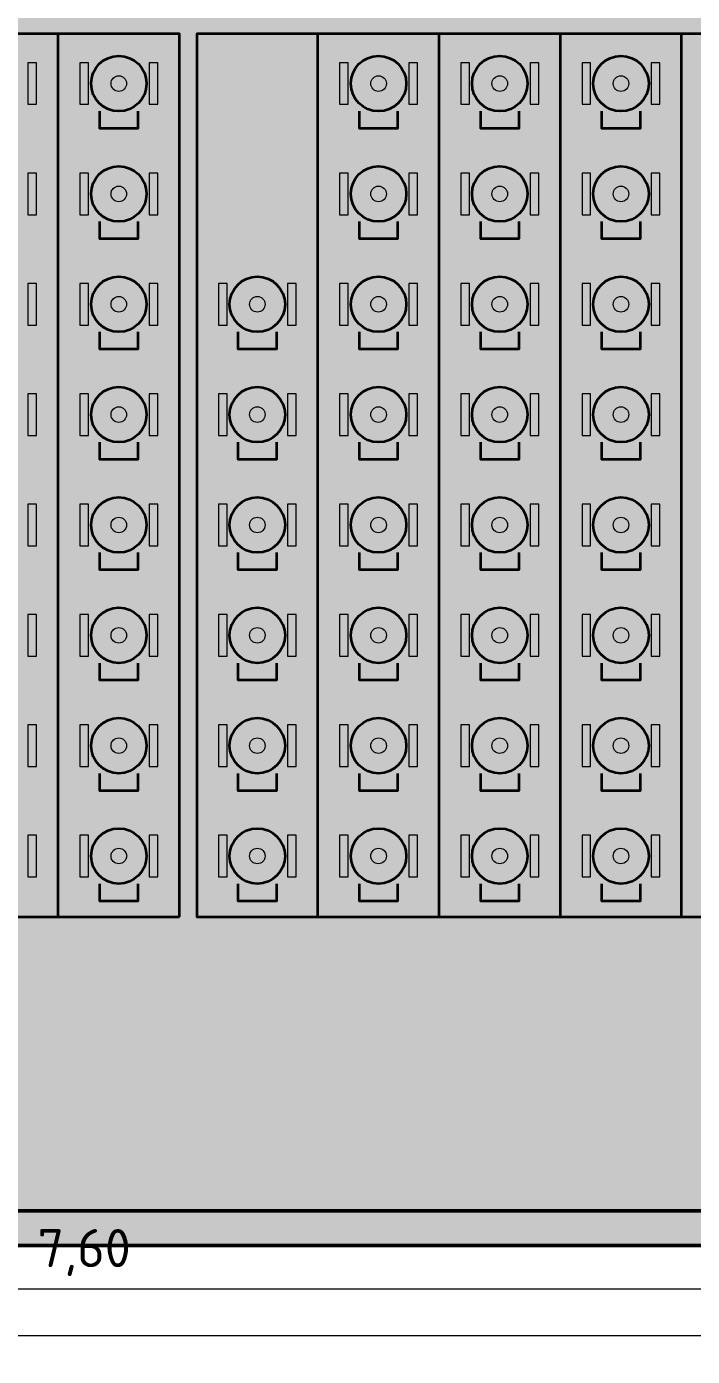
# Model space of a CAD drawing. Header units: millimetres. Extents: x 0 to 1189, y 0 to 841.
# Drawn here: x 573.7 to 612.1, y 211.6 to 288.4 of the extents above; entities that cross this region are included whole.
import ezdxf

# ---------------------------------------------------------------- set-up
doc = ezdxf.new("R2010")
doc.units = ezdxf.units.MM
doc.linetypes.add('IRAM-F-TRAZO-PUNTO', pattern=[20, 15, -2, 1, -2])
for name, color, linetype, lineweight in [('A-COTA', 7, 'CONTINUOUS', 18), ('A-EJE', 1, 'IRAM-F-TRAZO-PUNTO', 18), ('A-EQUIPO-FINO', 8, 'CONTINUOUS', 13), ('A-EQUIPO-RELLENO', 9, 'CONTINUOUS', 13), ('A-MURO', 7, 'CONTINUOUS', 50), ('A-RELLENO', 9, 'CONTINUOUS', 13), ('A-SECTOR', 1, 'CONTINUOUS', 25)]:
    doc.layers.add(name, color=color, linetype=linetype, lineweight=lineweight)
for name, color, linetype, lineweight, true_color in [('A-DEM-AM', 2, 'CONTINUOUS', 35, 0xd7a500), ('A-DEM-VE', 3, 'CONTINUOUS', 35, 0x00963c), ('A-EQUIPO', 30, 'CONTINUOUS', 35, 0xe67800)]:
    doc.layers.add(name, color=color, linetype=linetype, lineweight=lineweight, true_color=true_color)
doc.styles.add('ISO3098', font='isocpeur.ttf')
doc.dimstyles.new('FLAMA-IRAM', dxfattribs={"dimtxt": 3.5, "dimasz": 3.5, "dimexe": 2, "dimexo": 1.5, "dimgap": 1, "dimtad": 1, "dimdec": 1, "dimtxsty": 'ISO3098', "dimblk": 'IRAM_FLECHA', "dimblk1": 'IRAM_FLECHA', "dimblk2": 'IRAM_FLECHA', "dimcen": 2.5, "dimclrd": 3, "dimclre": 3, "dimclrt": 3, "dimazin": 3, "dimtfac": 1, "dimtmove": 0, "dimatfit": 3, "dimlwd": 18, "dimlwe": 18})

# ---------------------------------------------------------------- blocks, each defined once
blk = doc.blocks.new('IRAM_FLECHA')
blk.add_solid([(0, 0), (-1, 0.125), (-1, -0.125)])

msp = doc.modelspace()

# ---------------------------------------------------------------- hatches: boundary and pattern name
at = {"layer": 'A-EQUIPO-RELLENO', "true_color": 0xf0786e}
h = msp.add_hatch(color=7, dxfattribs=at)
h.dxf.hatch_style = 1
h.paths.add_polyline_path([(579, 286.731), (578.586, 286.677), (578.2, 286.517), (577.869, 286.263), (577.614, 285.931), (577.455, 285.545), (577.4, 285.131), (577.455, 284.717), (577.614, 284.331), (577.869, 284), (578.2, 283.746), (578.586, 283.586), (579, 283.531), (579.414, 283.586), (579.8, 283.746), (580.131, 284), (580.386, 284.331), (580.545, 284.717), (580.6, 285.131), (580.545, 285.545), (580.386, 285.931), (580.131, 286.263), (579.8, 286.517), (579.414, 286.677)])
h = msp.add_hatch(color=7, dxfattribs=at)
h.dxf.hatch_style = 1
h.paths.add_polyline_path([(594, 286.731), (593.586, 286.677), (593.2, 286.517), (592.869, 286.263), (592.614, 285.931), (592.455, 285.545), (592.4, 285.131), (592.455, 284.717), (592.614, 284.331), (592.869, 284), (593.2, 283.746), (593.586, 283.586), (594, 283.531), (594.414, 283.586), (594.8, 283.746), (595.131, 284), (595.386, 284.331), (595.545, 284.717), (595.6, 285.131), (595.545, 285.545), (595.386, 285.931), (595.131, 286.263), (594.8, 286.517), (594.414, 286.677)])
h = msp.add_hatch(color=7, dxfattribs=at)
h.dxf.hatch_style = 1
h.paths.add_polyline_path([(601, 286.731), (600.586, 286.677), (600.2, 286.517), (599.869, 286.263), (599.614, 285.931), (599.455, 285.545), (599.4, 285.131), (599.455, 284.717), (599.614, 284.331), (599.869, 284), (600.2, 283.746), (600.586, 283.586), (601, 283.531), (601.414, 283.586), (601.8, 283.746), (602.131, 284), (602.386, 284.331), (602.545, 284.717), (602.6, 285.131), (602.545, 285.545), (602.386, 285.931), (602.131, 286.263), (601.8, 286.517), (601.414, 286.677)])
h = msp.add_hatch(color=7, dxfattribs=at)
h.dxf.hatch_style = 1
h.paths.add_polyline_path([(608, 286.731), (607.586, 286.677), (607.2, 286.517), (606.869, 286.263), (606.614, 285.931), (606.455, 285.545), (606.4, 285.131), (606.455, 284.717), (606.614, 284.331), (606.869, 284), (607.2, 283.746), (607.586, 283.586), (608, 283.531), (608.414, 283.586), (608.8, 283.746), (609.131, 284), (609.386, 284.331), (609.545, 284.717), (609.6, 285.131), (609.545, 285.545), (609.386, 285.931), (609.131, 286.263), (608.8, 286.517), (608.414, 286.677)])
at = {"layer": 'A-EQUIPO-RELLENO', "true_color": 0x969ba0}
h = msp.add_hatch(color=7, dxfattribs=at)
h.dxf.hatch_style = 1
h.paths.add_polyline_path([(574.25, 283.931), (574.25, 286.331), (573.75, 286.331), (573.75, 283.931)])
h = msp.add_hatch(color=7, dxfattribs=at)
h.dxf.hatch_style = 1
h.paths.add_polyline_path([(577.25, 283.931), (577.25, 286.331), (576.75, 286.331), (576.75, 283.931)])
h = msp.add_hatch(color=7, dxfattribs=at)
h.dxf.hatch_style = 1
h.paths.add_polyline_path([(581.25, 283.931), (581.25, 286.331), (580.75, 286.331), (580.75, 283.931)])
h = msp.add_hatch(color=7, dxfattribs=at)
h.dxf.hatch_style = 1
h.paths.add_polyline_path([(592.25, 283.931), (592.25, 286.331), (591.75, 286.331), (591.75, 283.931)])
h = msp.add_hatch(color=7, dxfattribs=at)
h.dxf.hatch_style = 1
h.paths.add_polyline_path([(596.25, 283.931), (596.25, 286.331), (595.75, 286.331), (595.75, 283.931)])
h = msp.add_hatch(color=7, dxfattribs=at)
h.dxf.hatch_style = 1
h.paths.add_polyline_path([(599.25, 283.931), (599.25, 286.331), (598.75, 286.331), (598.75, 283.931)])
h = msp.add_hatch(color=7, dxfattribs=at)
h.dxf.hatch_style = 1
h.paths.add_polyline_path([(603.25, 283.931), (603.25, 286.331), (602.75, 286.331), (602.75, 283.931)])
h = msp.add_hatch(color=7, dxfattribs=at)
h.dxf.hatch_style = 1
h.paths.add_polyline_path([(606.25, 283.931), (606.25, 286.331), (605.75, 286.331), (605.75, 283.931)])
h = msp.add_hatch(color=7, dxfattribs=at)
h.dxf.hatch_style = 1
h.paths.add_polyline_path([(610.25, 283.931), (610.25, 286.331), (609.75, 286.331), (609.75, 283.931)])
h = msp.add_hatch(color=7, dxfattribs=at)
h.dxf.hatch_style = 1
h.paths.add_polyline_path([(574.25, 277.556), (574.25, 279.956), (573.75, 279.956), (573.75, 277.556)])
h = msp.add_hatch(color=7, dxfattribs=at)
h.dxf.hatch_style = 1
h.paths.add_polyline_path([(577.25, 277.556), (577.25, 279.956), (576.75, 279.956), (576.75, 277.556)])
at = {"layer": 'A-EQUIPO-RELLENO', "true_color": 0xf0786e}
h = msp.add_hatch(color=7, dxfattribs=at)
h.dxf.hatch_style = 1
h.paths.add_polyline_path([(579, 280.356), (578.586, 280.302), (578.2, 280.142), (577.869, 279.888), (577.614, 279.556), (577.455, 279.17), (577.4, 278.756), (577.455, 278.342), (577.614, 277.956), (577.869, 277.625), (578.2, 277.371), (578.586, 277.211), (579, 277.156), (579.414, 277.211), (579.8, 277.371), (580.131, 277.625), (580.386, 277.956), (580.545, 278.342), (580.6, 278.756), (580.545, 279.17), (580.386, 279.556), (580.131, 279.888), (579.8, 280.142), (579.414, 280.302)])
at = {"layer": 'A-EQUIPO-RELLENO', "true_color": 0x969ba0}
h = msp.add_hatch(color=7, dxfattribs=at)
h.dxf.hatch_style = 1
h.paths.add_polyline_path([(581.25, 277.556), (581.25, 279.956), (580.75, 279.956), (580.75, 277.556)])
h = msp.add_hatch(color=7, dxfattribs=at)
h.dxf.hatch_style = 1
h.paths.add_polyline_path([(592.25, 277.556), (592.25, 279.956), (591.75, 279.956), (591.75, 277.556)])
at = {"layer": 'A-EQUIPO-RELLENO', "true_color": 0xf0786e}
h = msp.add_hatch(color=7, dxfattribs=at)
h.dxf.hatch_style = 1
h.paths.add_polyline_path([(594, 280.356), (593.586, 280.302), (593.2, 280.142), (592.869, 279.888), (592.614, 279.556), (592.455, 279.17), (592.4, 278.756), (592.455, 278.342), (592.614, 277.956), (592.869, 277.625), (593.2, 277.371), (593.586, 277.211), (594, 277.156), (594.414, 277.211), (594.8, 277.371), (595.131, 277.625), (595.386, 277.956), (595.545, 278.342), (595.6, 278.756), (595.545, 279.17), (595.386, 279.556), (595.131, 279.888), (594.8, 280.142), (594.414, 280.302)])
at = {"layer": 'A-EQUIPO-RELLENO', "true_color": 0x969ba0}
h = msp.add_hatch(color=7, dxfattribs=at)
h.dxf.hatch_style = 1
h.paths.add_polyline_path([(596.25, 277.556), (596.25, 279.956), (595.75, 279.956), (595.75, 277.556)])
h = msp.add_hatch(color=7, dxfattribs=at)
h.dxf.hatch_style = 1
h.paths.add_polyline_path([(599.25, 277.556), (599.25, 279.956), (598.75, 279.956), (598.75, 277.556)])
at = {"layer": 'A-EQUIPO-RELLENO', "true_color": 0xf0786e}
h = msp.add_hatch(color=7, dxfattribs=at)
h.dxf.hatch_style = 1
h.paths.add_polyline_path([(601, 280.356), (600.586, 280.302), (600.2, 280.142), (599.869, 279.888), (599.614, 279.556), (599.455, 279.17), (599.4, 278.756), (599.455, 278.342), (599.614, 277.956), (599.869, 277.625), (600.2, 277.371), (600.586, 277.211), (601, 277.156), (601.414, 277.211), (601.8, 277.371), (602.131, 277.625), (602.386, 277.956), (602.545, 278.342), (602.6, 278.756), (602.545, 279.17), (602.386, 279.556), (602.131, 279.888), (601.8, 280.142), (601.414, 280.302)])
at = {"layer": 'A-EQUIPO-RELLENO', "true_color": 0x969ba0}
h = msp.add_hatch(color=7, dxfattribs=at)
h.dxf.hatch_style = 1
h.paths.add_polyline_path([(603.25, 277.556), (603.25, 279.956), (602.75, 279.956), (602.75, 277.556)])
h = msp.add_hatch(color=7, dxfattribs=at)
h.dxf.hatch_style = 1
h.paths.add_polyline_path([(606.25, 277.556), (606.25, 279.956), (605.75, 279.956), (605.75, 277.556)])
at = {"layer": 'A-EQUIPO-RELLENO', "true_color": 0xf0786e}
h = msp.add_hatch(color=7, dxfattribs=at)
h.dxf.hatch_style = 1
h.paths.add_polyline_path([(608, 280.356), (607.586, 280.302), (607.2, 280.142), (606.869, 279.888), (606.614, 279.556), (606.455, 279.17), (606.4, 278.756), (606.455, 278.342), (606.614, 277.956), (606.869, 277.625), (607.2, 277.371), (607.586, 277.211), (608, 277.156), (608.414, 277.211), (608.8, 277.371), (609.131, 277.625), (609.386, 277.956), (609.545, 278.342), (609.6, 278.756), (609.545, 279.17), (609.386, 279.556), (609.131, 279.888), (608.8, 280.142), (608.414, 280.302)])
at = {"layer": 'A-EQUIPO-RELLENO', "true_color": 0x969ba0}
h = msp.add_hatch(color=7, dxfattribs=at)
h.dxf.hatch_style = 1
h.paths.add_polyline_path([(610.25, 277.556), (610.25, 279.956), (609.75, 279.956), (609.75, 277.556)])
h = msp.add_hatch(color=7, dxfattribs=at)
h.dxf.hatch_style = 1
h.paths.add_polyline_path([(574.25, 271.181), (574.25, 273.581), (573.75, 273.581), (573.75, 271.181)])
h = msp.add_hatch(color=7, dxfattribs=at)
h.dxf.hatch_style = 1
h.paths.add_polyline_path([(577.25, 271.181), (577.25, 273.581), (576.75, 273.581), (576.75, 271.181)])
at = {"layer": 'A-EQUIPO-RELLENO', "true_color": 0xf0786e}
h = msp.add_hatch(color=7, dxfattribs=at)
h.dxf.hatch_style = 1
h.paths.add_polyline_path([(579, 273.981), (578.586, 273.927), (578.2, 273.767), (577.869, 273.513), (577.614, 273.181), (577.455, 272.795), (577.4, 272.381), (577.455, 271.967), (577.614, 271.581), (577.869, 271.25), (578.2, 270.996), (578.586, 270.836), (579, 270.781), (579.414, 270.836), (579.8, 270.996), (580.131, 271.25), (580.386, 271.581), (580.545, 271.967), (580.6, 272.381), (580.545, 272.795), (580.386, 273.181), (580.131, 273.513), (579.8, 273.767), (579.414, 273.927)])
at = {"layer": 'A-EQUIPO-RELLENO', "true_color": 0x969ba0}
h = msp.add_hatch(color=7, dxfattribs=at)
h.dxf.hatch_style = 1
h.paths.add_polyline_path([(581.25, 271.181), (581.25, 273.581), (580.75, 273.581), (580.75, 271.181)])
h = msp.add_hatch(color=7, dxfattribs=at)
h.dxf.hatch_style = 1
h.paths.add_polyline_path([(585.25, 271.181), (585.25, 273.581), (584.75, 273.581), (584.75, 271.181)])
at = {"layer": 'A-EQUIPO-RELLENO', "true_color": 0xf0786e}
h = msp.add_hatch(color=7, dxfattribs=at)
h.dxf.hatch_style = 1
h.paths.add_polyline_path([(587, 273.981), (586.586, 273.927), (586.2, 273.767), (585.869, 273.513), (585.614, 273.181), (585.455, 272.795), (585.4, 272.381), (585.455, 271.967), (585.614, 271.581), (585.869, 271.25), (586.2, 270.996), (586.586, 270.836), (587, 270.781), (587.414, 270.836), (587.8, 270.996), (588.131, 271.25), (588.386, 271.581), (588.545, 271.967), (588.6, 272.381), (588.545, 272.795), (588.386, 273.181), (588.131, 273.513), (587.8, 273.767), (587.414, 273.927)])
at = {"layer": 'A-EQUIPO-RELLENO', "true_color": 0x969ba0}
h = msp.add_hatch(color=7, dxfattribs=at)
h.dxf.hatch_style = 1
h.paths.add_polyline_path([(589.25, 271.181), (589.25, 273.581), (588.75, 273.581), (588.75, 271.181)])
h = msp.add_hatch(color=7, dxfattribs=at)
h.dxf.hatch_style = 1
h.paths.add_polyline_path([(592.25, 271.181), (592.25, 273.581), (591.75, 273.581), (591.75, 271.181)])
at = {"layer": 'A-EQUIPO-RELLENO', "true_color": 0xf0786e}
h = msp.add_hatch(color=7, dxfattribs=at)
h.dxf.hatch_style = 1
h.paths.add_polyline_path([(594, 273.981), (593.586, 273.927), (593.2, 273.767), (592.869, 273.513), (592.614, 273.181), (592.455, 272.795), (592.4, 272.381), (592.455, 271.967), (592.614, 271.581), (592.869, 271.25), (593.2, 270.996), (593.586, 270.836), (594, 270.781), (594.414, 270.836), (594.8, 270.996), (595.131, 271.25), (595.386, 271.581), (595.545, 271.967), (595.6, 272.381), (595.545, 272.795), (595.386, 273.181), (595.131, 273.513), (594.8, 273.767), (594.414, 273.927)])
at = {"layer": 'A-EQUIPO-RELLENO', "true_color": 0x969ba0}
h = msp.add_hatch(color=7, dxfattribs=at)
h.dxf.hatch_style = 1
h.paths.add_polyline_path([(596.25, 271.181), (596.25, 273.581), (595.75, 273.581), (595.75, 271.181)])
h = msp.add_hatch(color=7, dxfattribs=at)
h.dxf.hatch_style = 1
h.paths.add_polyline_path([(599.25, 271.181), (599.25, 273.581), (598.75, 273.581), (598.75, 271.181)])
at = {"layer": 'A-EQUIPO-RELLENO', "true_color": 0xf0786e}
h = msp.add_hatch(color=7, dxfattribs=at)
h.dxf.hatch_style = 1
h.paths.add_polyline_path([(601, 273.981), (600.586, 273.927), (600.2, 273.767), (599.869, 273.513), (599.614, 273.181), (599.455, 272.795), (599.4, 272.381), (599.455, 271.967), (599.614, 271.581), (599.869, 271.25), (600.2, 270.996), (600.586, 270.836), (601, 270.781), (601.414, 270.836), (601.8, 270.996), (602.131, 271.25), (602.386, 271.581), (602.545, 271.967), (602.6, 272.381), (602.545, 272.795), (602.386, 273.181), (602.131, 273.513), (601.8, 273.767), (601.414, 273.927)])
at = {"layer": 'A-EQUIPO-RELLENO', "true_color": 0x969ba0}
h = msp.add_hatch(color=7, dxfattribs=at)
h.dxf.hatch_style = 1
h.paths.add_polyline_path([(603.25, 271.181), (603.25, 273.581), (602.75, 273.581), (602.75, 271.181)])
h = msp.add_hatch(color=7, dxfattribs=at)
h.dxf.hatch_style = 1
h.paths.add_polyline_path([(606.25, 271.181), (606.25, 273.581), (605.75, 273.581), (605.75, 271.181)])
at = {"layer": 'A-EQUIPO-RELLENO', "true_color": 0xf0786e}
h = msp.add_hatch(color=7, dxfattribs=at)
h.dxf.hatch_style = 1
h.paths.add_polyline_path([(608, 273.981), (607.586, 273.927), (607.2, 273.767), (606.869, 273.513), (606.614, 273.181), (606.455, 272.795), (606.4, 272.381), (606.455, 271.967), (606.614, 271.581), (606.869, 271.25), (607.2, 270.996), (607.586, 270.836), (608, 270.781), (608.414, 270.836), (608.8, 270.996), (609.131, 271.25), (609.386, 271.581), (609.545, 271.967), (609.6, 272.381), (609.545, 272.795), (609.386, 273.181), (609.131, 273.513), (608.8, 273.767), (608.414, 273.927)])
at = {"layer": 'A-EQUIPO-RELLENO', "true_color": 0x969ba0}
h = msp.add_hatch(color=7, dxfattribs=at)
h.dxf.hatch_style = 1
h.paths.add_polyline_path([(610.25, 271.181), (610.25, 273.581), (609.75, 273.581), (609.75, 271.181)])
at = {"layer": 'A-EQUIPO-RELLENO', "true_color": 0xf0786e}
h = msp.add_hatch(color=7, dxfattribs=at)
h.dxf.hatch_style = 1
h.paths.add_polyline_path([(579, 267.606), (578.586, 267.552), (578.2, 267.392), (577.869, 267.138), (577.614, 266.806), (577.455, 266.42), (577.4, 266.006), (577.455, 265.592), (577.614, 265.206), (577.869, 264.875), (578.2, 264.621), (578.586, 264.461), (579, 264.406), (579.414, 264.461), (579.8, 264.621), (580.131, 264.875), (580.386, 265.206), (580.545, 265.592), (580.6, 266.006), (580.545, 266.42), (580.386, 266.806), (580.131, 267.138), (579.8, 267.392), (579.414, 267.552)])
h = msp.add_hatch(color=7, dxfattribs=at)
h.dxf.hatch_style = 1
h.paths.add_polyline_path([(587, 267.606), (586.586, 267.552), (586.2, 267.392), (585.869, 267.138), (585.614, 266.806), (585.455, 266.42), (585.4, 266.006), (585.455, 265.592), (585.614, 265.206), (585.869, 264.875), (586.2, 264.621), (586.586, 264.461), (587, 264.406), (587.414, 264.461), (587.8, 264.621), (588.131, 264.875), (588.386, 265.206), (588.545, 265.592), (588.6, 266.006), (588.545, 266.42), (588.386, 266.806), (588.131, 267.138), (587.8, 267.392), (587.414, 267.552)])
h = msp.add_hatch(color=7, dxfattribs=at)
h.dxf.hatch_style = 1
h.paths.add_polyline_path([(594, 267.606), (593.586, 267.552), (593.2, 267.392), (592.869, 267.138), (592.614, 266.806), (592.455, 266.42), (592.4, 266.006), (592.455, 265.592), (592.614, 265.206), (592.869, 264.875), (593.2, 264.621), (593.586, 264.461), (594, 264.406), (594.414, 264.461), (594.8, 264.621), (595.131, 264.875), (595.386, 265.206), (595.545, 265.592), (595.6, 266.006), (595.545, 266.42), (595.386, 266.806), (595.131, 267.138), (594.8, 267.392), (594.414, 267.552)])
h = msp.add_hatch(color=7, dxfattribs=at)
h.dxf.hatch_style = 1
h.paths.add_polyline_path([(601, 267.606), (600.586, 267.552), (600.2, 267.392), (599.869, 267.138), (599.614, 266.806), (599.455, 266.42), (599.4, 266.006), (599.455, 265.592), (599.614, 265.206), (599.869, 264.875), (600.2, 264.621), (600.586, 264.461), (601, 264.406), (601.414, 264.461), (601.8, 264.621), (602.131, 264.875), (602.386, 265.206), (602.545, 265.592), (602.6, 266.006), (602.545, 266.42), (602.386, 266.806), (602.131, 267.138), (601.8, 267.392), (601.414, 267.552)])
h = msp.add_hatch(color=7, dxfattribs=at)
h.dxf.hatch_style = 1
h.paths.add_polyline_path([(608, 267.606), (607.586, 267.552), (607.2, 267.392), (606.869, 267.138), (606.614, 266.806), (606.455, 266.42), (606.4, 266.006), (606.455, 265.592), (606.614, 265.206), (606.869, 264.875), (607.2, 264.621), (607.586, 264.461), (608, 264.406), (608.414, 264.461), (608.8, 264.621), (609.131, 264.875), (609.386, 265.206), (609.545, 265.592), (609.6, 266.006), (609.545, 266.42), (609.386, 266.806), (609.131, 267.138), (608.8, 267.392), (608.414, 267.552)])
at = {"layer": 'A-EQUIPO-RELLENO', "true_color": 0x969ba0}
h = msp.add_hatch(color=7, dxfattribs=at)
h.dxf.hatch_style = 1
h.paths.add_polyline_path([(574.25, 264.806), (574.25, 267.206), (573.75, 267.206), (573.75, 264.806)])
h = msp.add_hatch(color=7, dxfattribs=at)
h.dxf.hatch_style = 1
h.paths.add_polyline_path([(577.25, 264.806), (577.25, 267.206), (576.75, 267.206), (576.75, 264.806)])
h = msp.add_hatch(color=7, dxfattribs=at)
h.dxf.hatch_style = 1
h.paths.add_polyline_path([(581.25, 264.806), (581.25, 267.206), (580.75, 267.206), (580.75, 264.806)])
h = msp.add_hatch(color=7, dxfattribs=at)
h.dxf.hatch_style = 1
h.paths.add_polyline_path([(585.25, 264.806), (585.25, 267.206), (584.75, 267.206), (584.75, 264.806)])
h = msp.add_hatch(color=7, dxfattribs=at)
h.dxf.hatch_style = 1
h.paths.add_polyline_path([(589.25, 264.806), (589.25, 267.206), (588.75, 267.206), (588.75, 264.806)])
h = msp.add_hatch(color=7, dxfattribs=at)
h.dxf.hatch_style = 1
h.paths.add_polyline_path([(592.25, 264.806), (592.25, 267.206), (591.75, 267.206), (591.75, 264.806)])
h = msp.add_hatch(color=7, dxfattribs=at)
h.dxf.hatch_style = 1
h.paths.add_polyline_path([(596.25, 264.806), (596.25, 267.206), (595.75, 267.206), (595.75, 264.806)])
h = msp.add_hatch(color=7, dxfattribs=at)
h.dxf.hatch_style = 1
h.paths.add_polyline_path([(599.25, 264.806), (599.25, 267.206), (598.75, 267.206), (598.75, 264.806)])
h = msp.add_hatch(color=7, dxfattribs=at)
h.dxf.hatch_style = 1
h.paths.add_polyline_path([(603.25, 264.806), (603.25, 267.206), (602.75, 267.206), (602.75, 264.806)])
h = msp.add_hatch(color=7, dxfattribs=at)
h.dxf.hatch_style = 1
h.paths.add_polyline_path([(606.25, 264.806), (606.25, 267.206), (605.75, 267.206), (605.75, 264.806)])
h = msp.add_hatch(color=7, dxfattribs=at)
h.dxf.hatch_style = 1
h.paths.add_polyline_path([(610.25, 264.806), (610.25, 267.206), (609.75, 267.206), (609.75, 264.806)])
at = {"layer": 'A-EQUIPO-RELLENO', "true_color": 0xf0786e}
h = msp.add_hatch(color=7, dxfattribs=at)
h.dxf.hatch_style = 1
h.paths.add_polyline_path([(579, 261.231), (578.586, 261.177), (578.2, 261.017), (577.869, 260.763), (577.614, 260.431), (577.455, 260.045), (577.4, 259.631), (577.455, 259.217), (577.614, 258.831), (577.869, 258.5), (578.2, 258.246), (578.586, 258.086), (579, 258.031), (579.414, 258.086), (579.8, 258.246), (580.131, 258.5), (580.386, 258.831), (580.545, 259.217), (580.6, 259.631), (580.545, 260.045), (580.386, 260.431), (580.131, 260.763), (579.8, 261.017), (579.414, 261.177)])
h = msp.add_hatch(color=7, dxfattribs=at)
h.dxf.hatch_style = 1
h.paths.add_polyline_path([(587, 261.231), (586.586, 261.177), (586.2, 261.017), (585.869, 260.763), (585.614, 260.431), (585.455, 260.045), (585.4, 259.631), (585.455, 259.217), (585.614, 258.831), (585.869, 258.5), (586.2, 258.246), (586.586, 258.086), (587, 258.031), (587.414, 258.086), (587.8, 258.246), (588.131, 258.5), (588.386, 258.831), (588.545, 259.217), (588.6, 259.631), (588.545, 260.045), (588.386, 260.431), (588.131, 260.763), (587.8, 261.017), (587.414, 261.177)])
h = msp.add_hatch(color=7, dxfattribs=at)
h.dxf.hatch_style = 1
h.paths.add_polyline_path([(594, 261.231), (593.586, 261.177), (593.2, 261.017), (592.869, 260.763), (592.614, 260.431), (592.455, 260.045), (592.4, 259.631), (592.455, 259.217), (592.614, 258.831), (592.869, 258.5), (593.2, 258.246), (593.586, 258.086), (594, 258.031), (594.414, 258.086), (594.8, 258.246), (595.131, 258.5), (595.386, 258.831), (595.545, 259.217), (595.6, 259.631), (595.545, 260.045), (595.386, 260.431), (595.131, 260.763), (594.8, 261.017), (594.414, 261.177)])
h = msp.add_hatch(color=7, dxfattribs=at)
h.dxf.hatch_style = 1
h.paths.add_polyline_path([(601, 261.231), (600.586, 261.177), (600.2, 261.017), (599.869, 260.763), (599.614, 260.431), (599.455, 260.045), (599.4, 259.631), (599.455, 259.217), (599.614, 258.831), (599.869, 258.5), (600.2, 258.246), (600.586, 258.086), (601, 258.031), (601.414, 258.086), (601.8, 258.246), (602.131, 258.5), (602.386, 258.831), (602.545, 259.217), (602.6, 259.631), (602.545, 260.045), (602.386, 260.431), (602.131, 260.763), (601.8, 261.017), (601.414, 261.177)])
h = msp.add_hatch(color=7, dxfattribs=at)
h.dxf.hatch_style = 1
h.paths.add_polyline_path([(608, 261.231), (607.586, 261.177), (607.2, 261.017), (606.869, 260.763), (606.614, 260.431), (606.455, 260.045), (606.4, 259.631), (606.455, 259.217), (606.614, 258.831), (606.869, 258.5), (607.2, 258.246), (607.586, 258.086), (608, 258.031), (608.414, 258.086), (608.8, 258.246), (609.131, 258.5), (609.386, 258.831), (609.545, 259.217), (609.6, 259.631), (609.545, 260.045), (609.386, 260.431), (609.131, 260.763), (608.8, 261.017), (608.414, 261.177)])
at = {"layer": 'A-EQUIPO-RELLENO', "true_color": 0x969ba0}
h = msp.add_hatch(color=7, dxfattribs=at)
h.dxf.hatch_style = 1
h.paths.add_polyline_path([(574.25, 258.431), (574.25, 260.831), (573.75, 260.831), (573.75, 258.431)])
h = msp.add_hatch(color=7, dxfattribs=at)
h.dxf.hatch_style = 1
h.paths.add_polyline_path([(577.25, 258.431), (577.25, 260.831), (576.75, 260.831), (576.75, 258.431)])
h = msp.add_hatch(color=7, dxfattribs=at)
h.dxf.hatch_style = 1
h.paths.add_polyline_path([(581.25, 258.431), (581.25, 260.831), (580.75, 260.831), (580.75, 258.431)])
h = msp.add_hatch(color=7, dxfattribs=at)
h.dxf.hatch_style = 1
h.paths.add_polyline_path([(585.25, 258.431), (585.25, 260.831), (584.75, 260.831), (584.75, 258.431)])
h = msp.add_hatch(color=7, dxfattribs=at)
h.dxf.hatch_style = 1
h.paths.add_polyline_path([(589.25, 258.431), (589.25, 260.831), (588.75, 260.831), (588.75, 258.431)])
h = msp.add_hatch(color=7, dxfattribs=at)
h.dxf.hatch_style = 1
h.paths.add_polyline_path([(592.25, 258.431), (592.25, 260.831), (591.75, 260.831), (591.75, 258.431)])
h = msp.add_hatch(color=7, dxfattribs=at)
h.dxf.hatch_style = 1
h.paths.add_polyline_path([(596.25, 258.431), (596.25, 260.831), (595.75, 260.831), (595.75, 258.431)])
h = msp.add_hatch(color=7, dxfattribs=at)
h.dxf.hatch_style = 1
h.paths.add_polyline_path([(599.25, 258.431), (599.25, 260.831), (598.75, 260.831), (598.75, 258.431)])
h = msp.add_hatch(color=7, dxfattribs=at)
h.dxf.hatch_style = 1
h.paths.add_polyline_path([(603.25, 258.431), (603.25, 260.831), (602.75, 260.831), (602.75, 258.431)])
h = msp.add_hatch(color=7, dxfattribs=at)
h.dxf.hatch_style = 1
h.paths.add_polyline_path([(606.25, 258.431), (606.25, 260.831), (605.75, 260.831), (605.75, 258.431)])
h = msp.add_hatch(color=7, dxfattribs=at)
h.dxf.hatch_style = 1
h.paths.add_polyline_path([(610.25, 258.431), (610.25, 260.831), (609.75, 260.831), (609.75, 258.431)])
h = msp.add_hatch(color=7, dxfattribs=at)
h.dxf.hatch_style = 1
h.paths.add_polyline_path([(574.25, 252.056), (574.25, 254.456), (573.75, 254.456), (573.75, 252.056)])
h = msp.add_hatch(color=7, dxfattribs=at)
h.dxf.hatch_style = 1
h.paths.add_polyline_path([(577.25, 252.056), (577.25, 254.456), (576.75, 254.456), (576.75, 252.056)])
at = {"layer": 'A-EQUIPO-RELLENO', "true_color": 0xf0786e}
h = msp.add_hatch(color=7, dxfattribs=at)
h.dxf.hatch_style = 1
h.paths.add_polyline_path([(579, 254.856), (578.586, 254.802), (578.2, 254.642), (577.869, 254.388), (577.614, 254.056), (577.455, 253.67), (577.4, 253.256), (577.455, 252.842), (577.614, 252.456), (577.869, 252.125), (578.2, 251.871), (578.586, 251.711), (579, 251.656), (579.414, 251.711), (579.8, 251.871), (580.131, 252.125), (580.386, 252.456), (580.545, 252.842), (580.6, 253.256), (580.545, 253.67), (580.386, 254.056), (580.131, 254.388), (579.8, 254.642), (579.414, 254.802)])
at = {"layer": 'A-EQUIPO-RELLENO', "true_color": 0x969ba0}
h = msp.add_hatch(color=7, dxfattribs=at)
h.dxf.hatch_style = 1
h.paths.add_polyline_path([(581.25, 252.056), (581.25, 254.456), (580.75, 254.456), (580.75, 252.056)])
h = msp.add_hatch(color=7, dxfattribs=at)
h.dxf.hatch_style = 1
h.paths.add_polyline_path([(585.25, 252.056), (585.25, 254.456), (584.75, 254.456), (584.75, 252.056)])
at = {"layer": 'A-EQUIPO-RELLENO', "true_color": 0xf0786e}
h = msp.add_hatch(color=7, dxfattribs=at)
h.dxf.hatch_style = 1
h.paths.add_polyline_path([(587, 254.856), (586.586, 254.802), (586.2, 254.642), (585.869, 254.388), (585.614, 254.056), (585.455, 253.67), (585.4, 253.256), (585.455, 252.842), (585.614, 252.456), (585.869, 252.125), (586.2, 251.871), (586.586, 251.711), (587, 251.656), (587.414, 251.711), (587.8, 251.871), (588.131, 252.125), (588.386, 252.456), (588.545, 252.842), (588.6, 253.256), (588.545, 253.67), (588.386, 254.056), (588.131, 254.388), (587.8, 254.642), (587.414, 254.802)])
at = {"layer": 'A-EQUIPO-RELLENO', "true_color": 0x969ba0}
h = msp.add_hatch(color=7, dxfattribs=at)
h.dxf.hatch_style = 1
h.paths.add_polyline_path([(589.25, 252.056), (589.25, 254.456), (588.75, 254.456), (588.75, 252.056)])
h = msp.add_hatch(color=7, dxfattribs=at)
h.dxf.hatch_style = 1
h.paths.add_polyline_path([(592.25, 252.056), (592.25, 254.456), (591.75, 254.456), (591.75, 252.056)])
at = {"layer": 'A-EQUIPO-RELLENO', "true_color": 0xf0786e}
h = msp.add_hatch(color=7, dxfattribs=at)
h.dxf.hatch_style = 1
h.paths.add_polyline_path([(594, 254.856), (593.586, 254.802), (593.2, 254.642), (592.869, 254.388), (592.614, 254.056), (592.455, 253.67), (592.4, 253.256), (592.455, 252.842), (592.614, 252.456), (592.869, 252.125), (593.2, 251.871), (593.586, 251.711), (594, 251.656), (594.414, 251.711), (594.8, 251.871), (595.131, 252.125), (595.386, 252.456), (595.545, 252.842), (595.6, 253.256), (595.545, 253.67), (595.386, 254.056), (595.131, 254.388), (594.8, 254.642), (594.414, 254.802)])
at = {"layer": 'A-EQUIPO-RELLENO', "true_color": 0x969ba0}
h = msp.add_hatch(color=7, dxfattribs=at)
h.dxf.hatch_style = 1
h.paths.add_polyline_path([(596.25, 252.056), (596.25, 254.456), (595.75, 254.456), (595.75, 252.056)])
h = msp.add_hatch(color=7, dxfattribs=at)
h.dxf.hatch_style = 1
h.paths.add_polyline_path([(599.25, 252.056), (599.25, 254.456), (598.75, 254.456), (598.75, 252.056)])
at = {"layer": 'A-EQUIPO-RELLENO', "true_color": 0xf0786e}
h = msp.add_hatch(color=7, dxfattribs=at)
h.dxf.hatch_style = 1
h.paths.add_polyline_path([(601, 254.856), (600.586, 254.802), (600.2, 254.642), (599.869, 254.388), (599.614, 254.056), (599.455, 253.67), (599.4, 253.256), (599.455, 252.842), (599.614, 252.456), (599.869, 252.125), (600.2, 251.871), (600.586, 251.711), (601, 251.656), (601.414, 251.711), (601.8, 251.871), (602.131, 252.125), (602.386, 252.456), (602.545, 252.842), (602.6, 253.256), (602.545, 253.67), (602.386, 254.056), (602.131, 254.388), (601.8, 254.642), (601.414, 254.802)])
at = {"layer": 'A-EQUIPO-RELLENO', "true_color": 0x969ba0}
h = msp.add_hatch(color=7, dxfattribs=at)
h.dxf.hatch_style = 1
h.paths.add_polyline_path([(603.25, 252.056), (603.25, 254.456), (602.75, 254.456), (602.75, 252.056)])
h = msp.add_hatch(color=7, dxfattribs=at)
h.dxf.hatch_style = 1
h.paths.add_polyline_path([(606.25, 252.056), (606.25, 254.456), (605.75, 254.456), (605.75, 252.056)])
at = {"layer": 'A-EQUIPO-RELLENO', "true_color": 0xf0786e}
h = msp.add_hatch(color=7, dxfattribs=at)
h.dxf.hatch_style = 1
h.paths.add_polyline_path([(608, 254.856), (607.586, 254.802), (607.2, 254.642), (606.869, 254.388), (606.614, 254.056), (606.455, 253.67), (606.4, 253.256), (606.455, 252.842), (606.614, 252.456), (606.869, 252.125), (607.2, 251.871), (607.586, 251.711), (608, 251.656), (608.414, 251.711), (608.8, 251.871), (609.131, 252.125), (609.386, 252.456), (609.545, 252.842), (609.6, 253.256), (609.545, 253.67), (609.386, 254.056), (609.131, 254.388), (608.8, 254.642), (608.414, 254.802)])
at = {"layer": 'A-EQUIPO-RELLENO', "true_color": 0x969ba0}
h = msp.add_hatch(color=7, dxfattribs=at)
h.dxf.hatch_style = 1
h.paths.add_polyline_path([(610.25, 252.056), (610.25, 254.456), (609.75, 254.456), (609.75, 252.056)])
at = {"layer": 'A-EQUIPO-RELLENO', "true_color": 0xf0786e}
h = msp.add_hatch(color=7, dxfattribs=at)
h.dxf.hatch_style = 1
h.paths.add_polyline_path([(579, 248.481), (578.586, 248.427), (578.2, 248.267), (577.869, 248.013), (577.614, 247.681), (577.455, 247.295), (577.4, 246.881), (577.455, 246.467), (577.614, 246.081), (577.869, 245.75), (578.2, 245.496), (578.586, 245.336), (579, 245.281), (579.414, 245.336), (579.8, 245.496), (580.131, 245.75), (580.386, 246.081), (580.545, 246.467), (580.6, 246.881), (580.545, 247.295), (580.386, 247.681), (580.131, 248.013), (579.8, 248.267), (579.414, 248.427)])
h = msp.add_hatch(color=7, dxfattribs=at)
h.dxf.hatch_style = 1
h.paths.add_polyline_path([(587, 248.481), (586.586, 248.427), (586.2, 248.267), (585.869, 248.013), (585.614, 247.681), (585.455, 247.295), (585.4, 246.881), (585.455, 246.467), (585.614, 246.081), (585.869, 245.75), (586.2, 245.496), (586.586, 245.336), (587, 245.281), (587.414, 245.336), (587.8, 245.496), (588.131, 245.75), (588.386, 246.081), (588.545, 246.467), (588.6, 246.881), (588.545, 247.295), (588.386, 247.681), (588.131, 248.013), (587.8, 248.267), (587.414, 248.427)])
h = msp.add_hatch(color=7, dxfattribs=at)
h.dxf.hatch_style = 1
h.paths.add_polyline_path([(594, 248.481), (593.586, 248.427), (593.2, 248.267), (592.869, 248.013), (592.614, 247.681), (592.455, 247.295), (592.4, 246.881), (592.455, 246.467), (592.614, 246.081), (592.869, 245.75), (593.2, 245.496), (593.586, 245.336), (594, 245.281), (594.414, 245.336), (594.8, 245.496), (595.131, 245.75), (595.386, 246.081), (595.545, 246.467), (595.6, 246.881), (595.545, 247.295), (595.386, 247.681), (595.131, 248.013), (594.8, 248.267), (594.414, 248.427)])
h = msp.add_hatch(color=7, dxfattribs=at)
h.dxf.hatch_style = 1
h.paths.add_polyline_path([(601, 248.481), (600.586, 248.427), (600.2, 248.267), (599.869, 248.013), (599.614, 247.681), (599.455, 247.295), (599.4, 246.881), (599.455, 246.467), (599.614, 246.081), (599.869, 245.75), (600.2, 245.496), (600.586, 245.336), (601, 245.281), (601.414, 245.336), (601.8, 245.496), (602.131, 245.75), (602.386, 246.081), (602.545, 246.467), (602.6, 246.881), (602.545, 247.295), (602.386, 247.681), (602.131, 248.013), (601.8, 248.267), (601.414, 248.427)])
h = msp.add_hatch(color=7, dxfattribs=at)
h.dxf.hatch_style = 1
h.paths.add_polyline_path([(608, 248.481), (607.586, 248.427), (607.2, 248.267), (606.869, 248.013), (606.614, 247.681), (606.455, 247.295), (606.4, 246.881), (606.455, 246.467), (606.614, 246.081), (606.869, 245.75), (607.2, 245.496), (607.586, 245.336), (608, 245.281), (608.414, 245.336), (608.8, 245.496), (609.131, 245.75), (609.386, 246.081), (609.545, 246.467), (609.6, 246.881), (609.545, 247.295), (609.386, 247.681), (609.131, 248.013), (608.8, 248.267), (608.414, 248.427)])
at = {"layer": 'A-EQUIPO-RELLENO', "true_color": 0x969ba0}
h = msp.add_hatch(color=7, dxfattribs=at)
h.dxf.hatch_style = 1
h.paths.add_polyline_path([(574.25, 245.681), (574.25, 248.081), (573.75, 248.081), (573.75, 245.681)])
h = msp.add_hatch(color=7, dxfattribs=at)
h.dxf.hatch_style = 1
h.paths.add_polyline_path([(577.25, 245.681), (577.25, 248.081), (576.75, 248.081), (576.75, 245.681)])
h = msp.add_hatch(color=7, dxfattribs=at)
h.dxf.hatch_style = 1
h.paths.add_polyline_path([(581.25, 245.681), (581.25, 248.081), (580.75, 248.081), (580.75, 245.681)])
h = msp.add_hatch(color=7, dxfattribs=at)
h.dxf.hatch_style = 1
h.paths.add_polyline_path([(585.25, 245.681), (585.25, 248.081), (584.75, 248.081), (584.75, 245.681)])
h = msp.add_hatch(color=7, dxfattribs=at)
h.dxf.hatch_style = 1
h.paths.add_polyline_path([(589.25, 245.681), (589.25, 248.081), (588.75, 248.081), (588.75, 245.681)])
h = msp.add_hatch(color=7, dxfattribs=at)
h.dxf.hatch_style = 1
h.paths.add_polyline_path([(592.25, 245.681), (592.25, 248.081), (591.75, 248.081), (591.75, 245.681)])
h = msp.add_hatch(color=7, dxfattribs=at)
h.dxf.hatch_style = 1
h.paths.add_polyline_path([(596.25, 245.681), (596.25, 248.081), (595.75, 248.081), (595.75, 245.681)])
h = msp.add_hatch(color=7, dxfattribs=at)
h.dxf.hatch_style = 1
h.paths.add_polyline_path([(599.25, 245.681), (599.25, 248.081), (598.75, 248.081), (598.75, 245.681)])
h = msp.add_hatch(color=7, dxfattribs=at)
h.dxf.hatch_style = 1
h.paths.add_polyline_path([(603.25, 245.681), (603.25, 248.081), (602.75, 248.081), (602.75, 245.681)])
h = msp.add_hatch(color=7, dxfattribs=at)
h.dxf.hatch_style = 1
h.paths.add_polyline_path([(606.25, 245.681), (606.25, 248.081), (605.75, 248.081), (605.75, 245.681)])
h = msp.add_hatch(color=7, dxfattribs=at)
h.dxf.hatch_style = 1
h.paths.add_polyline_path([(610.25, 245.681), (610.25, 248.081), (609.75, 248.081), (609.75, 245.681)])
at = {"layer": 'A-EQUIPO-RELLENO', "true_color": 0xf0786e}
h = msp.add_hatch(color=7, dxfattribs=at)
h.dxf.hatch_style = 1
h.paths.add_polyline_path([(579, 242.106), (578.586, 242.052), (578.2, 241.892), (577.869, 241.638), (577.614, 241.306), (577.455, 240.92), (577.4, 240.506), (577.455, 240.092), (577.614, 239.706), (577.869, 239.375), (578.2, 239.121), (578.586, 238.961), (579, 238.906), (579.414, 238.961), (579.8, 239.121), (580.131, 239.375), (580.386, 239.706), (580.545, 240.092), (580.6, 240.506), (580.545, 240.92), (580.386, 241.306), (580.131, 241.638), (579.8, 241.892), (579.414, 242.052)])
h = msp.add_hatch(color=7, dxfattribs=at)
h.dxf.hatch_style = 1
h.paths.add_polyline_path([(587, 242.106), (586.586, 242.052), (586.2, 241.892), (585.869, 241.638), (585.614, 241.306), (585.455, 240.92), (585.4, 240.506), (585.455, 240.092), (585.614, 239.706), (585.869, 239.375), (586.2, 239.121), (586.586, 238.961), (587, 238.906), (587.414, 238.961), (587.8, 239.121), (588.131, 239.375), (588.386, 239.706), (588.545, 240.092), (588.6, 240.506), (588.545, 240.92), (588.386, 241.306), (588.131, 241.638), (587.8, 241.892), (587.414, 242.052)])
h = msp.add_hatch(color=7, dxfattribs=at)
h.dxf.hatch_style = 1
h.paths.add_polyline_path([(594, 242.106), (593.586, 242.052), (593.2, 241.892), (592.869, 241.638), (592.614, 241.306), (592.455, 240.92), (592.4, 240.506), (592.455, 240.092), (592.614, 239.706), (592.869, 239.375), (593.2, 239.121), (593.586, 238.961), (594, 238.906), (594.414, 238.961), (594.8, 239.121), (595.131, 239.375), (595.386, 239.706), (595.545, 240.092), (595.6, 240.506), (595.545, 240.92), (595.386, 241.306), (595.131, 241.638), (594.8, 241.892), (594.414, 242.052)])
h = msp.add_hatch(color=7, dxfattribs=at)
h.dxf.hatch_style = 1
h.paths.add_polyline_path([(601, 242.106), (600.586, 242.052), (600.2, 241.892), (599.869, 241.638), (599.614, 241.306), (599.455, 240.92), (599.4, 240.506), (599.455, 240.092), (599.614, 239.706), (599.869, 239.375), (600.2, 239.121), (600.586, 238.961), (601, 238.906), (601.414, 238.961), (601.8, 239.121), (602.131, 239.375), (602.386, 239.706), (602.545, 240.092), (602.6, 240.506), (602.545, 240.92), (602.386, 241.306), (602.131, 241.638), (601.8, 241.892), (601.414, 242.052)])
h = msp.add_hatch(color=7, dxfattribs=at)
h.dxf.hatch_style = 1
h.paths.add_polyline_path([(608, 242.106), (607.586, 242.052), (607.2, 241.892), (606.869, 241.638), (606.614, 241.306), (606.455, 240.92), (606.4, 240.506), (606.455, 240.092), (606.614, 239.706), (606.869, 239.375), (607.2, 239.121), (607.586, 238.961), (608, 238.906), (608.414, 238.961), (608.8, 239.121), (609.131, 239.375), (609.386, 239.706), (609.545, 240.092), (609.6, 240.506), (609.545, 240.92), (609.386, 241.306), (609.131, 241.638), (608.8, 241.892), (608.414, 242.052)])
at = {"layer": 'A-EQUIPO-RELLENO', "true_color": 0x969ba0}
h = msp.add_hatch(color=7, dxfattribs=at)
h.dxf.hatch_style = 1
h.paths.add_polyline_path([(574.25, 239.306), (574.25, 241.706), (573.75, 241.706), (573.75, 239.306)])
h = msp.add_hatch(color=7, dxfattribs=at)
h.dxf.hatch_style = 1
h.paths.add_polyline_path([(577.25, 239.306), (577.25, 241.706), (576.75, 241.706), (576.75, 239.306)])
h = msp.add_hatch(color=7, dxfattribs=at)
h.dxf.hatch_style = 1
h.paths.add_polyline_path([(581.25, 239.306), (581.25, 241.706), (580.75, 241.706), (580.75, 239.306)])
h = msp.add_hatch(color=7, dxfattribs=at)
h.dxf.hatch_style = 1
h.paths.add_polyline_path([(585.25, 239.306), (585.25, 241.706), (584.75, 241.706), (584.75, 239.306)])
h = msp.add_hatch(color=7, dxfattribs=at)
h.dxf.hatch_style = 1
h.paths.add_polyline_path([(589.25, 239.306), (589.25, 241.706), (588.75, 241.706), (588.75, 239.306)])
h = msp.add_hatch(color=7, dxfattribs=at)
h.dxf.hatch_style = 1
h.paths.add_polyline_path([(592.25, 239.306), (592.25, 241.706), (591.75, 241.706), (591.75, 239.306)])
h = msp.add_hatch(color=7, dxfattribs=at)
h.dxf.hatch_style = 1
h.paths.add_polyline_path([(596.25, 239.306), (596.25, 241.706), (595.75, 241.706), (595.75, 239.306)])
h = msp.add_hatch(color=7, dxfattribs=at)
h.dxf.hatch_style = 1
h.paths.add_polyline_path([(599.25, 239.306), (599.25, 241.706), (598.75, 241.706), (598.75, 239.306)])
h = msp.add_hatch(color=7, dxfattribs=at)
h.dxf.hatch_style = 1
h.paths.add_polyline_path([(603.25, 239.306), (603.25, 241.706), (602.75, 241.706), (602.75, 239.306)])
h = msp.add_hatch(color=7, dxfattribs=at)
h.dxf.hatch_style = 1
h.paths.add_polyline_path([(606.25, 239.306), (606.25, 241.706), (605.75, 241.706), (605.75, 239.306)])
h = msp.add_hatch(color=7, dxfattribs=at)
h.dxf.hatch_style = 1
h.paths.add_polyline_path([(610.25, 239.306), (610.25, 241.706), (609.75, 241.706), (609.75, 239.306)])
at = {"layer": 'A-MURO', "true_color": 0x464646}
h = msp.add_hatch(color=7, dxfattribs=at)
h.dxf.hatch_style = 1
h.paths.add_polyline_path([(480.5, 218), (480.5, 220), (618, 220), (618, 218)])
at = {"layer": 'A-RELLENO', "true_color": 0xc8e8c8}
h = msp.add_hatch(color=7, dxfattribs=at)
h.dxf.hatch_style = 1
h.paths.add_polyline_path([(525.5, 220), (660.5, 220), (660.5, 299.5), (525.5, 299.5)])

# ---------------------------------------------------------------- linework, layer by layer
at = {"layer": 'A-DEM-AM'}
msp.add_line((575.5, 237), (575.5, 288), dxfattribs=at)
msp.add_lwpolyline([(582.5, 237), (582.5, 288), (526.5, 288), (526.5, 237)], close=True, dxfattribs=at)
at = {"layer": 'A-DEM-VE'}
for p, q in [((590.5, 237), (590.5, 288)), ((597.5, 237), (597.5, 288)), ((604.5, 237), (604.5, 288)), ((611.5, 237), (611.5, 288))]:
    msp.add_line(p, q, dxfattribs=at)
msp.add_lwpolyline([(646.5, 237), (646.5, 288), (583.5, 288), (583.5, 237)], close=True, dxfattribs=at)
at = {"layer": 'A-EJE'}
msp.add_line((48, 220), (878, 220), dxfattribs=at)
at = {"layer": 'A-EQUIPO'}
for points in [[(580.1, 283.531), (580.1, 282.531), (577.9, 282.531), (577.9, 283.531)], [(595.1, 283.531), (595.1, 282.531), (592.9, 282.531), (592.9, 283.531)], [(602.1, 283.531), (602.1, 282.531), (599.9, 282.531), (599.9, 283.531)], [(609.1, 283.531), (609.1, 282.531), (606.9, 282.531), (606.9, 283.531)], [(580.1, 277.156), (580.1, 276.156), (577.9, 276.156), (577.9, 277.156)], [(595.1, 277.156), (595.1, 276.156), (592.9, 276.156), (592.9, 277.156)], [(602.1, 277.156), (602.1, 276.156), (599.9, 276.156), (599.9, 277.156)], [(609.1, 277.156), (609.1, 276.156), (606.9, 276.156), (606.9, 277.156)], [(580.1, 270.781), (580.1, 269.781), (577.9, 269.781), (577.9, 270.781)], [(588.1, 270.781), (588.1, 269.781), (585.9, 269.781), (585.9, 270.781)], [(595.1, 270.781), (595.1, 269.781), (592.9, 269.781), (592.9, 270.781)], [(602.1, 270.781), (602.1, 269.781), (599.9, 269.781), (599.9, 270.781)], [(609.1, 270.781), (609.1, 269.781), (606.9, 269.781), (606.9, 270.781)], [(580.1, 264.406), (580.1, 263.406), (577.9, 263.406), (577.9, 264.406)], [(588.1, 264.406), (588.1, 263.406), (585.9, 263.406), (585.9, 264.406)], [(595.1, 264.406), (595.1, 263.406), (592.9, 263.406), (592.9, 264.406)], [(602.1, 264.406), (602.1, 263.406), (599.9, 263.406), (599.9, 264.406)], [(609.1, 264.406), (609.1, 263.406), (606.9, 263.406), (606.9, 264.406)], [(580.1, 258.031), (580.1, 257.031), (577.9, 257.031), (577.9, 258.031)], [(588.1, 258.031), (588.1, 257.031), (585.9, 257.031), (585.9, 258.031)], [(595.1, 258.031), (595.1, 257.031), (592.9, 257.031), (592.9, 258.031)], [(602.1, 258.031), (602.1, 257.031), (599.9, 257.031), (599.9, 258.031)], [(609.1, 258.031), (609.1, 257.031), (606.9, 257.031), (606.9, 258.031)], [(580.1, 251.656), (580.1, 250.656), (577.9, 250.656), (577.9, 251.656)], [(588.1, 251.656), (588.1, 250.656), (585.9, 250.656), (585.9, 251.656)], [(595.1, 251.656), (595.1, 250.656), (592.9, 250.656), (592.9, 251.656)], [(602.1, 251.656), (602.1, 250.656), (599.9, 250.656), (599.9, 251.656)], [(609.1, 251.656), (609.1, 250.656), (606.9, 250.656), (606.9, 251.656)], [(580.1, 245.281), (580.1, 244.281), (577.9, 244.281), (577.9, 245.281)], [(588.1, 245.281), (588.1, 244.281), (585.9, 244.281), (585.9, 245.281)], [(595.1, 245.281), (595.1, 244.281), (592.9, 244.281), (592.9, 245.281)], [(602.1, 245.281), (602.1, 244.281), (599.9, 244.281), (599.9, 245.281)], [(609.1, 245.281), (609.1, 244.281), (606.9, 244.281), (606.9, 245.281)], [(580.1, 238.906), (580.1, 237.906), (577.9, 237.906), (577.9, 238.906)], [(588.1, 238.906), (588.1, 237.906), (585.9, 237.906), (585.9, 238.906)], [(595.1, 238.906), (595.1, 237.906), (592.9, 237.906), (592.9, 238.906)], [(602.1, 238.906), (602.1, 237.906), (599.9, 237.906), (599.9, 238.906)], [(609.1, 238.906), (609.1, 237.906), (606.9, 237.906), (606.9, 238.906)]]:
    msp.add_lwpolyline(points, dxfattribs=at)
for centre in [(579, 285.131), (594, 285.131), (601, 285.131), (608, 285.131), (579, 278.756), (594, 278.756), (601, 278.756), (608, 278.756), (579, 272.381), (587, 272.381), (594, 272.381), (601, 272.381), (608, 272.381), (579, 266.006), (587, 266.006), (594, 266.006), (601, 266.006), (608, 266.006), (579, 259.631), (587, 259.631), (594, 259.631), (601, 259.631), (608, 259.631), (579, 253.256), (587, 253.256), (594, 253.256), (601, 253.256), (608, 253.256), (579, 246.881), (587, 246.881), (594, 246.881), (601, 246.881), (608, 246.881), (579, 240.506), (587, 240.506), (594, 240.506), (601, 240.506), (608, 240.506)]:
    msp.add_circle(centre, 1.6, dxfattribs=at)
at = {"layer": 'A-EQUIPO-FINO'}
for points in [[(574.25, 283.931), (574.25, 286.331), (573.75, 286.331), (573.75, 283.931)], [(577.25, 283.931), (577.25, 286.331), (576.75, 286.331), (576.75, 283.931)], [(581.25, 283.931), (581.25, 286.331), (580.75, 286.331), (580.75, 283.931)], [(592.25, 283.931), (592.25, 286.331), (591.75, 286.331), (591.75, 283.931)], [(596.25, 283.931), (596.25, 286.331), (595.75, 286.331), (595.75, 283.931)], [(599.25, 283.931), (599.25, 286.331), (598.75, 286.331), (598.75, 283.931)], [(603.25, 283.931), (603.25, 286.331), (602.75, 286.331), (602.75, 283.931)], [(606.25, 283.931), (606.25, 286.331), (605.75, 286.331), (605.75, 283.931)], [(610.25, 283.931), (610.25, 286.331), (609.75, 286.331), (609.75, 283.931)], [(574.25, 277.556), (574.25, 279.956), (573.75, 279.956), (573.75, 277.556)], [(577.25, 277.556), (577.25, 279.956), (576.75, 279.956), (576.75, 277.556)], [(581.25, 277.556), (581.25, 279.956), (580.75, 279.956), (580.75, 277.556)], [(592.25, 277.556), (592.25, 279.956), (591.75, 279.956), (591.75, 277.556)], [(596.25, 277.556), (596.25, 279.956), (595.75, 279.956), (595.75, 277.556)], [(599.25, 277.556), (599.25, 279.956), (598.75, 279.956), (598.75, 277.556)], [(603.25, 277.556), (603.25, 279.956), (602.75, 279.956), (602.75, 277.556)], [(606.25, 277.556), (606.25, 279.956), (605.75, 279.956), (605.75, 277.556)], [(610.25, 277.556), (610.25, 279.956), (609.75, 279.956), (609.75, 277.556)], [(574.25, 271.181), (574.25, 273.581), (573.75, 273.581), (573.75, 271.181)], [(577.25, 271.181), (577.25, 273.581), (576.75, 273.581), (576.75, 271.181)], [(581.25, 271.181), (581.25, 273.581), (580.75, 273.581), (580.75, 271.181)], [(585.25, 271.181), (585.25, 273.581), (584.75, 273.581), (584.75, 271.181)], [(589.25, 271.181), (589.25, 273.581), (588.75, 273.581), (588.75, 271.181)], [(592.25, 271.181), (592.25, 273.581), (591.75, 273.581), (591.75, 271.181)], [(596.25, 271.181), (596.25, 273.581), (595.75, 273.581), (595.75, 271.181)], [(599.25, 271.181), (599.25, 273.581), (598.75, 273.581), (598.75, 271.181)], [(603.25, 271.181), (603.25, 273.581), (602.75, 273.581), (602.75, 271.181)], [(606.25, 271.181), (606.25, 273.581), (605.75, 273.581), (605.75, 271.181)], [(610.25, 271.181), (610.25, 273.581), (609.75, 273.581), (609.75, 271.181)], [(574.25, 264.806), (574.25, 267.206), (573.75, 267.206), (573.75, 264.806)], [(577.25, 264.806), (577.25, 267.206), (576.75, 267.206), (576.75, 264.806)], [(581.25, 264.806), (581.25, 267.206), (580.75, 267.206), (580.75, 264.806)], [(585.25, 264.806), (585.25, 267.206), (584.75, 267.206), (584.75, 264.806)], [(589.25, 264.806), (589.25, 267.206), (588.75, 267.206), (588.75, 264.806)], [(592.25, 264.806), (592.25, 267.206), (591.75, 267.206), (591.75, 264.806)], [(596.25, 264.806), (596.25, 267.206), (595.75, 267.206), (595.75, 264.806)], [(599.25, 264.806), (599.25, 267.206), (598.75, 267.206), (598.75, 264.806)], [(603.25, 264.806), (603.25, 267.206), (602.75, 267.206), (602.75, 264.806)], [(606.25, 264.806), (606.25, 267.206), (605.75, 267.206), (605.75, 264.806)], [(610.25, 264.806), (610.25, 267.206), (609.75, 267.206), (609.75, 264.806)], [(574.25, 258.431), (574.25, 260.831), (573.75, 260.831), (573.75, 258.431)], [(577.25, 258.431), (577.25, 260.831), (576.75, 260.831), (576.75, 258.431)], [(581.25, 258.431), (581.25, 260.831), (580.75, 260.831), (580.75, 258.431)], [(585.25, 258.431), (585.25, 260.831), (584.75, 260.831), (584.75, 258.431)], [(589.25, 258.431), (589.25, 260.831), (588.75, 260.831), (588.75, 258.431)], [(592.25, 258.431), (592.25, 260.831), (591.75, 260.831), (591.75, 258.431)], [(596.25, 258.431), (596.25, 260.831), (595.75, 260.831), (595.75, 258.431)], [(599.25, 258.431), (599.25, 260.831), (598.75, 260.831), (598.75, 258.431)], [(603.25, 258.431), (603.25, 260.831), (602.75, 260.831), (602.75, 258.431)], [(606.25, 258.431), (606.25, 260.831), (605.75, 260.831), (605.75, 258.431)], [(610.25, 258.431), (610.25, 260.831), (609.75, 260.831), (609.75, 258.431)], [(574.25, 252.056), (574.25, 254.456), (573.75, 254.456), (573.75, 252.056)], [(577.25, 252.056), (577.25, 254.456), (576.75, 254.456), (576.75, 252.056)], [(581.25, 252.056), (581.25, 254.456), (580.75, 254.456), (580.75, 252.056)], [(585.25, 252.056), (585.25, 254.456), (584.75, 254.456), (584.75, 252.056)], [(589.25, 252.056), (589.25, 254.456), (588.75, 254.456), (588.75, 252.056)], [(592.25, 252.056), (592.25, 254.456), (591.75, 254.456), (591.75, 252.056)], [(596.25, 252.056), (596.25, 254.456), (595.75, 254.456), (595.75, 252.056)], [(599.25, 252.056), (599.25, 254.456), (598.75, 254.456), (598.75, 252.056)], [(603.25, 252.056), (603.25, 254.456), (602.75, 254.456), (602.75, 252.056)], [(606.25, 252.056), (606.25, 254.456), (605.75, 254.456), (605.75, 252.056)], [(610.25, 252.056), (610.25, 254.456), (609.75, 254.456), (609.75, 252.056)], [(574.25, 245.681), (574.25, 248.081), (573.75, 248.081), (573.75, 245.681)], [(577.25, 245.681), (577.25, 248.081), (576.75, 248.081), (576.75, 245.681)], [(581.25, 245.681), (581.25, 248.081), (580.75, 248.081), (580.75, 245.681)], [(585.25, 245.681), (585.25, 248.081), (584.75, 248.081), (584.75, 245.681)], [(589.25, 245.681), (589.25, 248.081), (588.75, 248.081), (588.75, 245.681)], [(592.25, 245.681), (592.25, 248.081), (591.75, 248.081), (591.75, 245.681)], [(596.25, 245.681), (596.25, 248.081), (595.75, 248.081), (595.75, 245.681)], [(599.25, 245.681), (599.25, 248.081), (598.75, 248.081), (598.75, 245.681)], [(603.25, 245.681), (603.25, 248.081), (602.75, 248.081), (602.75, 245.681)], [(606.25, 245.681), (606.25, 248.081), (605.75, 248.081), (605.75, 245.681)], [(610.25, 245.681), (610.25, 248.081), (609.75, 248.081), (609.75, 245.681)], [(574.25, 239.306), (574.25, 241.706), (573.75, 241.706), (573.75, 239.306)], [(577.25, 239.306), (577.25, 241.706), (576.75, 241.706), (576.75, 239.306)], [(581.25, 239.306), (581.25, 241.706), (580.75, 241.706), (580.75, 239.306)], [(585.25, 239.306), (585.25, 241.706), (584.75, 241.706), (584.75, 239.306)], [(589.25, 239.306), (589.25, 241.706), (588.75, 241.706), (588.75, 239.306)], [(592.25, 239.306), (592.25, 241.706), (591.75, 241.706), (591.75, 239.306)], [(596.25, 239.306), (596.25, 241.706), (595.75, 241.706), (595.75, 239.306)], [(599.25, 239.306), (599.25, 241.706), (598.75, 241.706), (598.75, 239.306)], [(603.25, 239.306), (603.25, 241.706), (602.75, 241.706), (602.75, 239.306)], [(606.25, 239.306), (606.25, 241.706), (605.75, 241.706), (605.75, 239.306)], [(610.25, 239.306), (610.25, 241.706), (609.75, 241.706), (609.75, 239.306)]]:
    msp.add_lwpolyline(points, close=True, dxfattribs=at)
for centre in [(579, 285.131), (594, 285.131), (601, 285.131), (608, 285.131), (579, 278.756), (594, 278.756), (601, 278.756), (608, 278.756), (579, 272.381), (587, 272.381), (594, 272.381), (601, 272.381), (608, 272.381), (579, 266.006), (587, 266.006), (594, 266.006), (601, 266.006), (608, 266.006), (579, 259.631), (587, 259.631), (594, 259.631), (601, 259.631), (608, 259.631), (579, 253.256), (587, 253.256), (594, 253.256), (601, 253.256), (608, 253.256), (579, 246.881), (587, 246.881), (594, 246.881), (601, 246.881), (608, 246.881), (579, 240.506), (587, 240.506), (594, 240.506), (601, 240.506), (608, 240.506)]:
    msp.add_circle(centre, 0.45, dxfattribs=at)
at = {"layer": 'A-MURO'}
msp.add_lwpolyline([(480.5, 218), (480.5, 220), (618, 220), (618, 218)], close=True, dxfattribs=at)
at = {"layer": 'A-SECTOR'}
msp.add_lwpolyline([(525.5, 220), (660.5, 220), (660.5, 299.5), (525.5, 299.5)], close=True, dxfattribs=at)

# ---------------------------------------------------------------- dimensions: what is measured, and where the dimension line sits
at = {"layer": 'A-COTA'}
for base, p1, p2 in [((83, 212.8), (83, 220), (843, 220)), ((539, 215.5), (539, 220), (615, 220))]:
    msp.add_linear_dim(base=base, p1=p1, p2=p2, dimstyle='FLAMA-IRAM', override={"dimtxt": 2.2, "dimasz": 2.2, "dimexe": 1.2, "dimexo": 1, "dimdec": 2, "dimlfac": 0.1, "dimzin": 0}, dxfattribs=at).render()

doc.saveas('drawing.dxf')
